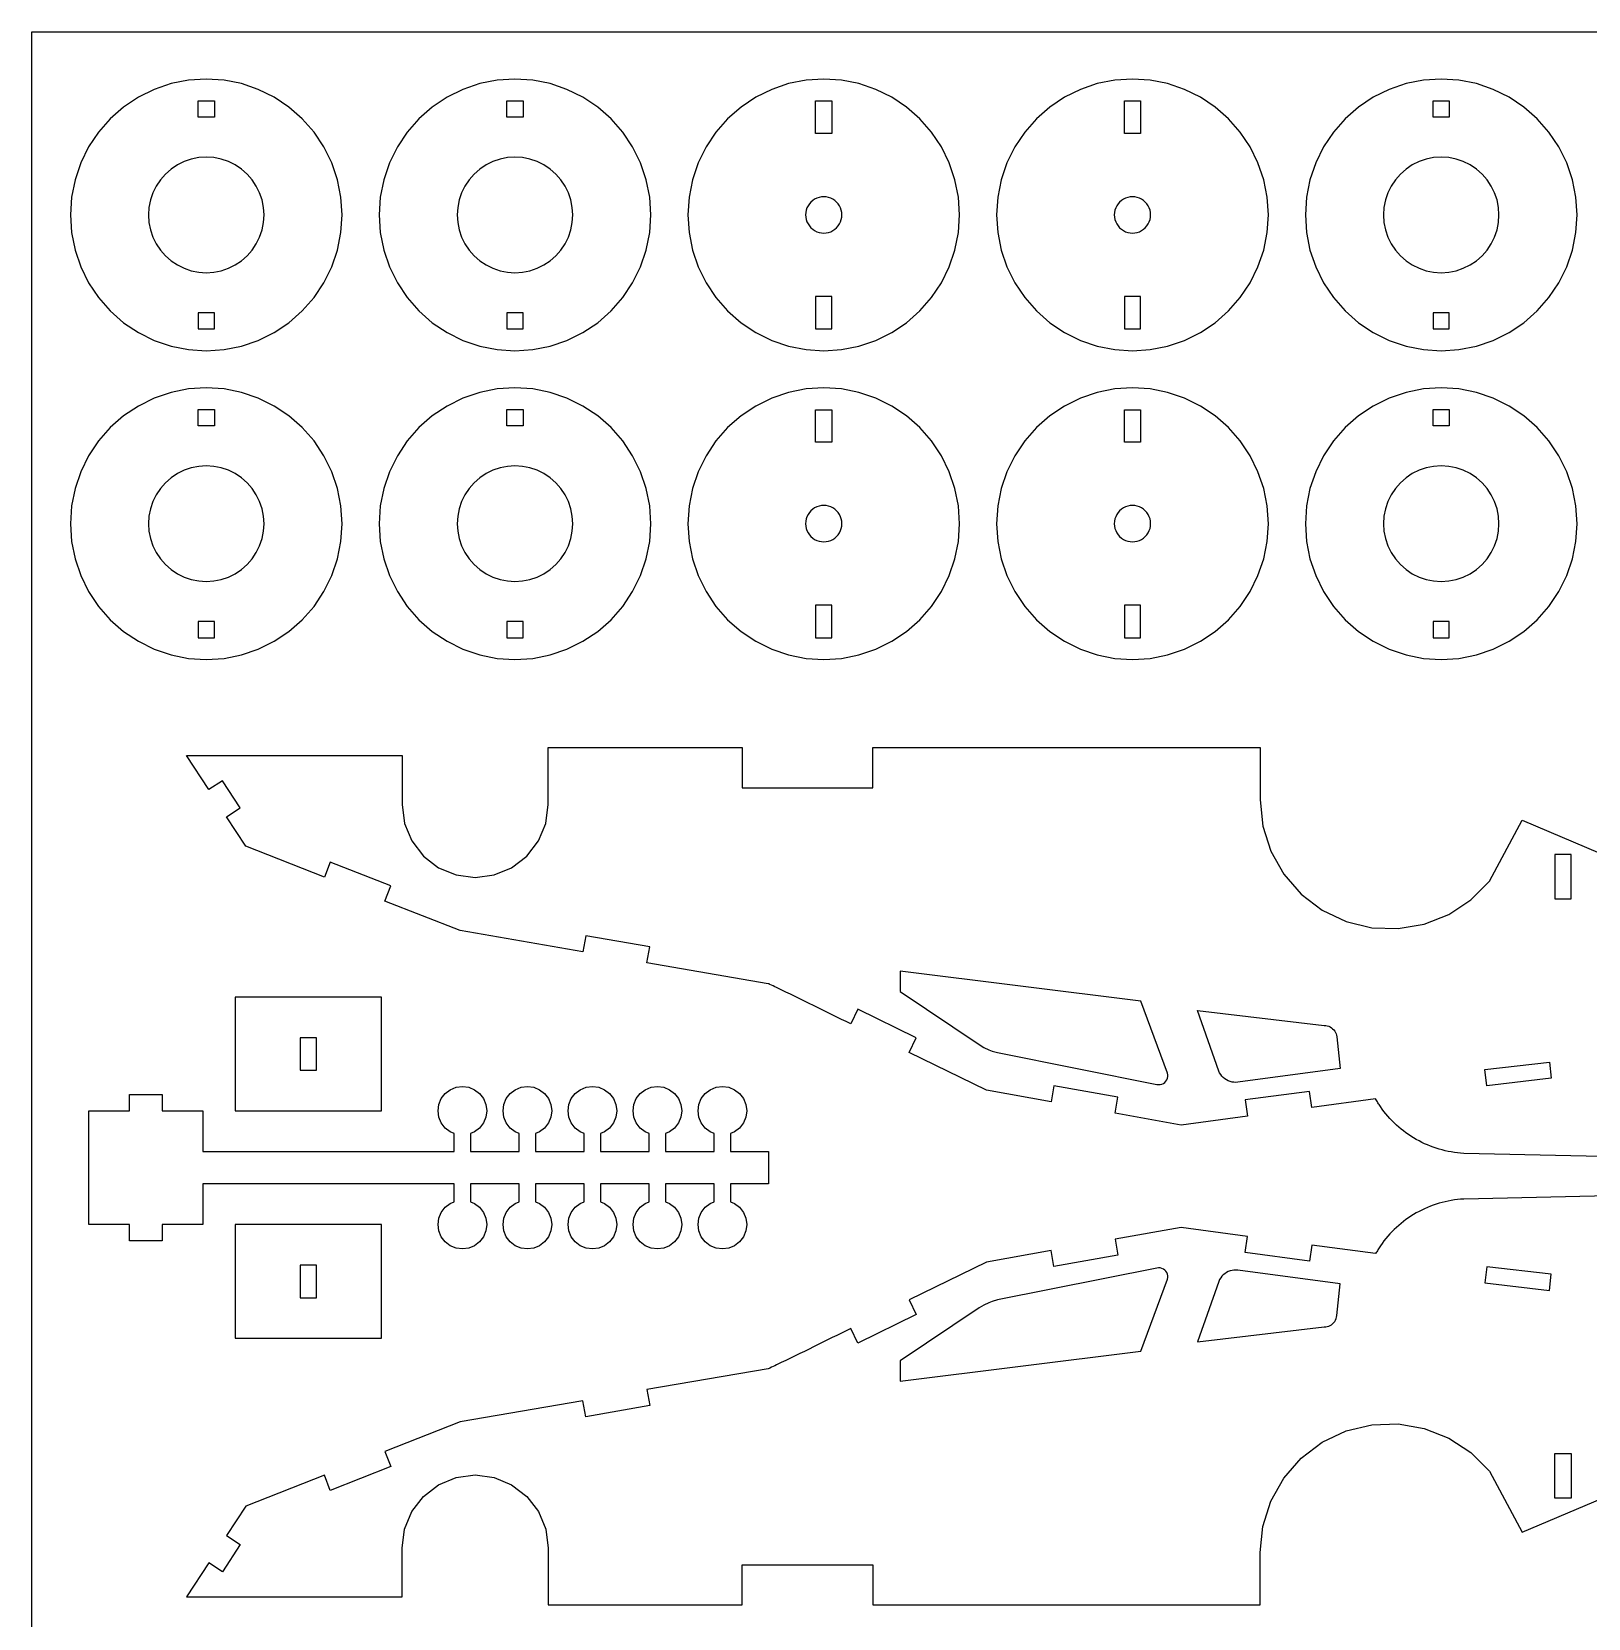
# Model space of a CAD drawing. Extents: x -12 to 65, y -17 to 90.
# Drawn here: x -12.47 to 35.55, y 41.47 to 90.41 of the extents above; entities that cross this region are included whole.
import ezdxf

# ---------------------------------------------------------------- set-up
doc = ezdxf.new("R2010")
doc.units = 0
doc.header["$MEASUREMENT"] = 0
doc.layers.get('0').update_dxf_attribs({"linetype": 'CONTINUOUS'})
doc.layers.add('ENGRAVE', color=1, linetype='CONTINUOUS')
doc.layers.add('LAYER_1', color=18, linetype='CONTINUOUS')

msp = doc.modelspace()

# ---------------------------------------------------------------- linework, layer by layer
msp.add_lwpolyline([(-12.472, -17.124), (-12.472, 90.411), (64.89, 90.411), (64.89, -17.124)], close=True)
at = {"layer": 'ENGRAVE'}
for points in [[(14.319, 61.426), (14.319, 60.798), (16.756, 59.167), (16.902, 59.079), (17.056, 59.006), (17.163, 58.965), (17.327, 58.918), (22.24, 57.937), (22.291, 57.931), (22.343, 57.934), (22.393, 57.946), (22.44, 57.968), (22.482, 57.998), (22.518, 58.035), (22.546, 58.078), (22.566, 58.126), (22.577, 58.176), (22.578, 58.228), (22.57, 58.279), (21.747, 60.505)], [(24.209, 58.241), (24.177, 58.293), (24.151, 58.349), (23.495, 60.216), (27.402, 59.755), (27.449, 59.752), (27.496, 59.743), (27.542, 59.729), (27.585, 59.71), (27.626, 59.685), (27.663, 59.655), (27.697, 59.621), (27.726, 59.583), (27.75, 59.542), (27.769, 59.498), (27.782, 59.452), (27.789, 59.405), (27.89, 58.427), (24.741, 58.005), (24.68, 58), (24.619, 58.003), (24.558, 58.011), (24.499, 58.027), (24.442, 58.049), (24.387, 58.076), (24.336, 58.11), (24.289, 58.149), (24.246, 58.193)], [(14.319, 48.782), (21.747, 49.704), (22.57, 51.93), (22.578, 51.981), (22.577, 52.033), (22.566, 52.083), (22.546, 52.131), (22.518, 52.174), (22.482, 52.211), (22.44, 52.241), (22.393, 52.262), (22.343, 52.275), (22.291, 52.278), (22.24, 52.271), (17.327, 51.29), (17.163, 51.243), (17.056, 51.203), (16.902, 51.13), (16.756, 51.042), (14.319, 49.411)], [(23.495, 49.992), (27.402, 50.454), (27.449, 50.457), (27.496, 50.465), (27.542, 50.479), (27.585, 50.499), (27.626, 50.524), (27.663, 50.554), (27.697, 50.588), (27.726, 50.626), (27.75, 50.667), (27.769, 50.711), (27.782, 50.756), (27.789, 50.803), (27.89, 51.782), (24.741, 52.204), (24.68, 52.208), (24.619, 52.206), (24.558, 52.197), (24.499, 52.182), (24.442, 52.16), (24.387, 52.132), (24.336, 52.098), (24.289, 52.059), (24.246, 52.016), (24.209, 51.967), (24.177, 51.915), (24.151, 51.86)]]:
    msp.add_lwpolyline(points, close=True, dxfattribs=at)
at = {"layer": 'LAYER_1'}
for points in [[(-10.717, 82.665), (-10.413, 82.209), (-10.051, 81.797), (-9.639, 81.435), (-9.183, 81.13), (-8.691, 80.888), (-8.172, 80.712), (-7.635, 80.605), (-7.087, 80.569), (-6.54, 80.605), (-6.003, 80.712), (-5.483, 80.888), (-4.992, 81.13), (-4.536, 81.435), (-4.124, 81.797), (-3.762, 82.209), (-3.458, 82.665), (-3.215, 83.156), (-3.039, 83.675), (-2.932, 84.213), (-2.896, 84.76), (-2.932, 85.307), (-3.039, 85.845), (-3.215, 86.364), (-3.458, 86.856), (-3.762, 87.312), (-4.124, 87.724), (-4.536, 88.086), (-4.992, 88.39), (-5.483, 88.633), (-6.003, 88.809), (-6.54, 88.916), (-7.087, 88.952), (-7.635, 88.916), (-8.172, 88.809), (-8.691, 88.633), (-9.183, 88.39), (-9.639, 88.086), (-10.051, 87.724), (-10.413, 87.312), (-10.717, 86.856), (-10.96, 86.364), (-11.136, 85.845), (-11.243, 85.307), (-11.279, 84.76), (-11.243, 84.213), (-11.136, 83.675), (-10.96, 83.156)], [(-1.192, 82.665), (-0.888, 82.209), (-0.526, 81.797), (-0.114, 81.435), (0.342, 81.13), (0.833, 80.888), (1.353, 80.712), (1.89, 80.605), (2.437, 80.569), (2.984, 80.605), (3.522, 80.712), (4.041, 80.888), (4.533, 81.13), (4.989, 81.435), (5.401, 81.797), (5.763, 82.209), (6.067, 82.665), (6.31, 83.156), (6.486, 83.675), (6.593, 84.213), (6.629, 84.76), (6.593, 85.307), (6.486, 85.845), (6.31, 86.364), (6.067, 86.856), (5.763, 87.312), (5.401, 87.724), (4.989, 88.086), (4.533, 88.39), (4.041, 88.633), (3.522, 88.809), (2.984, 88.916), (2.437, 88.952), (1.89, 88.916), (1.353, 88.809), (0.833, 88.633), (0.342, 88.39), (-0.114, 88.086), (-0.526, 87.724), (-0.888, 87.312), (-1.192, 86.856), (-1.435, 86.364), (-1.611, 85.845), (-1.718, 85.307), (-1.754, 84.76), (-1.718, 84.213), (-1.611, 83.675), (-1.435, 83.156)], [(8.332, 82.665), (8.637, 82.209), (8.998, 81.797), (9.411, 81.435), (9.867, 81.13), (10.358, 80.888), (10.877, 80.712), (11.415, 80.605), (11.962, 80.569), (12.509, 80.605), (13.047, 80.712), (13.566, 80.888), (14.058, 81.13), (14.514, 81.435), (14.926, 81.797), (15.288, 82.209), (15.592, 82.665), (15.835, 83.156), (16.011, 83.675), (16.118, 84.213), (16.154, 84.76), (16.118, 85.307), (16.011, 85.845), (15.835, 86.364), (15.592, 86.856), (15.288, 87.312), (14.926, 87.724), (14.514, 88.086), (14.058, 88.39), (13.566, 88.633), (13.047, 88.809), (12.509, 88.916), (11.962, 88.952), (11.415, 88.916), (10.877, 88.809), (10.358, 88.633), (9.867, 88.39), (9.411, 88.086), (8.998, 87.724), (8.637, 87.312), (8.332, 86.856), (8.09, 86.364), (7.914, 85.845), (7.807, 85.307), (7.771, 84.76), (7.807, 84.213), (7.914, 83.675), (8.09, 83.156)], [(17.857, 82.665), (18.162, 82.209), (18.523, 81.797), (18.936, 81.435), (19.391, 81.13), (19.883, 80.888), (20.402, 80.712), (20.94, 80.605), (21.487, 80.569), (22.034, 80.605), (22.572, 80.712), (23.091, 80.888), (23.583, 81.13), (24.039, 81.435), (24.451, 81.797), (24.812, 82.209), (25.117, 82.665), (25.359, 83.156), (25.536, 83.675), (25.643, 84.213), (25.679, 84.76), (25.643, 85.307), (25.536, 85.845), (25.359, 86.364), (25.117, 86.856), (24.812, 87.312), (24.451, 87.724), (24.039, 88.086), (23.583, 88.39), (23.091, 88.633), (22.572, 88.809), (22.034, 88.916), (21.487, 88.952), (20.94, 88.916), (20.402, 88.809), (19.883, 88.633), (19.391, 88.39), (18.936, 88.086), (18.523, 87.724), (18.162, 87.312), (17.857, 86.856), (17.615, 86.364), (17.439, 85.845), (17.332, 85.307), (17.296, 84.76), (17.332, 84.213), (17.439, 83.675), (17.615, 83.156)], [(27.382, 82.665), (27.687, 82.209), (28.048, 81.797), (28.46, 81.435), (28.916, 81.13), (29.408, 80.888), (29.927, 80.712), (30.465, 80.605), (31.012, 80.569), (31.559, 80.605), (32.097, 80.712), (32.616, 80.888), (33.108, 81.13), (33.564, 81.435), (33.976, 81.797), (34.337, 82.209), (34.642, 82.665), (34.884, 83.156), (35.061, 83.675), (35.168, 84.213), (35.203, 84.76), (35.168, 85.307), (35.061, 85.845), (34.884, 86.364), (34.642, 86.856), (34.337, 87.312), (33.976, 87.724), (33.564, 88.086), (33.108, 88.39), (32.616, 88.633), (32.097, 88.809), (31.559, 88.916), (31.012, 88.952), (30.465, 88.916), (29.927, 88.809), (29.408, 88.633), (28.916, 88.39), (28.46, 88.086), (28.048, 87.724), (27.687, 87.312), (27.382, 86.856), (27.14, 86.364), (26.963, 85.845), (26.856, 85.307), (26.821, 84.76), (26.856, 84.213), (26.963, 83.675), (27.14, 83.156)], [(-7.337, 88.277), (-6.837, 88.277), (-6.837, 87.776), (-7.337, 87.776)], [(2.188, 88.277), (2.687, 88.277), (2.687, 87.776), (2.188, 87.776)], [(11.712, 87.275), (11.712, 88.276), (12.212, 88.276), (12.212, 87.275)], [(21.237, 87.275), (21.237, 88.276), (21.737, 88.276), (21.737, 87.275)], [(30.762, 88.277), (31.262, 88.277), (31.262, 87.776), (30.762, 87.776)], [(-8.734, 84.078), (-8.631, 83.869), (-8.501, 83.675), (-8.348, 83.5), (-8.172, 83.346), (-7.979, 83.217), (-7.77, 83.114), (-7.549, 83.039), (-7.32, 82.993), (-7.087, 82.978), (-6.855, 82.993), (-6.626, 83.039), (-6.405, 83.114), (-6.196, 83.217), (-6.002, 83.346), (-5.827, 83.5), (-5.673, 83.675), (-5.544, 83.869), (-5.441, 84.078), (-5.366, 84.299), (-5.32, 84.528), (-5.305, 84.76), (-5.32, 84.993), (-5.366, 85.222), (-5.441, 85.442), (-5.544, 85.651), (-5.673, 85.845), (-5.827, 86.021), (-6.002, 86.174), (-6.196, 86.304), (-6.405, 86.407), (-6.626, 86.482), (-6.855, 86.527), (-7.087, 86.543), (-7.32, 86.527), (-7.549, 86.482), (-7.77, 86.407), (-7.979, 86.304), (-8.172, 86.174), (-8.348, 86.021), (-8.501, 85.845), (-8.631, 85.651), (-8.734, 85.442), (-8.809, 85.222), (-8.855, 84.993), (-8.87, 84.76), (-8.855, 84.528), (-8.809, 84.299)], [(0.791, 84.078), (0.894, 83.869), (1.023, 83.675), (1.177, 83.5), (1.352, 83.346), (1.546, 83.217), (1.755, 83.114), (1.976, 83.039), (2.205, 82.993), (2.437, 82.978), (2.67, 82.993), (2.899, 83.039), (3.119, 83.114), (3.329, 83.217), (3.522, 83.346), (3.698, 83.5), (3.851, 83.675), (3.981, 83.869), (4.084, 84.078), (4.159, 84.299), (4.204, 84.528), (4.22, 84.76), (4.204, 84.993), (4.159, 85.222), (4.084, 85.442), (3.981, 85.651), (3.851, 85.845), (3.698, 86.021), (3.522, 86.174), (3.329, 86.304), (3.119, 86.407), (2.899, 86.482), (2.67, 86.527), (2.437, 86.543), (2.205, 86.527), (1.976, 86.482), (1.755, 86.407), (1.546, 86.304), (1.352, 86.174), (1.177, 86.021), (1.023, 85.845), (0.894, 85.651), (0.791, 85.442), (0.716, 85.222), (0.67, 84.993), (0.655, 84.76), (0.67, 84.528), (0.716, 84.299)], [(29.365, 84.078), (29.468, 83.869), (29.598, 83.675), (29.752, 83.5), (29.927, 83.346), (30.121, 83.217), (30.33, 83.114), (30.551, 83.039), (30.779, 82.993), (31.012, 82.978), (31.245, 82.993), (31.473, 83.039), (31.694, 83.114), (31.903, 83.217), (32.097, 83.346), (32.272, 83.5), (32.426, 83.675), (32.556, 83.869), (32.659, 84.078), (32.734, 84.299), (32.779, 84.528), (32.794, 84.76), (32.779, 84.993), (32.734, 85.222), (32.659, 85.442), (32.556, 85.651), (32.426, 85.845), (32.272, 86.021), (32.097, 86.174), (31.903, 86.304), (31.694, 86.407), (31.473, 86.482), (31.245, 86.527), (31.012, 86.543), (30.779, 86.527), (30.551, 86.482), (30.33, 86.407), (30.121, 86.304), (29.927, 86.174), (29.752, 86.021), (29.598, 85.845), (29.468, 85.651), (29.365, 85.442), (29.29, 85.222), (29.245, 84.993), (29.23, 84.76), (29.245, 84.528), (29.29, 84.299)], [(11.445, 84.546), (11.477, 84.48), (11.518, 84.419), (11.566, 84.364), (11.621, 84.316), (11.682, 84.275), (11.748, 84.243), (11.817, 84.219), (11.889, 84.205), (11.962, 84.2), (12.035, 84.205), (12.107, 84.219), (12.177, 84.243), (12.242, 84.275), (12.303, 84.316), (12.358, 84.364), (12.407, 84.419), (12.447, 84.48), (12.48, 84.546), (12.503, 84.615), (12.517, 84.687), (12.522, 84.76), (12.517, 84.833), (12.503, 84.905), (12.48, 84.975), (12.447, 85.04), (12.407, 85.101), (12.358, 85.156), (12.303, 85.205), (12.242, 85.245), (12.177, 85.278), (12.107, 85.301), (12.035, 85.315), (11.962, 85.32), (11.889, 85.315), (11.817, 85.301), (11.748, 85.278), (11.682, 85.245), (11.621, 85.205), (11.566, 85.156), (11.518, 85.101), (11.477, 85.04), (11.445, 84.975), (11.421, 84.905), (11.407, 84.833), (11.402, 84.76), (11.407, 84.687), (11.421, 84.615)], [(20.97, 84.546), (21.002, 84.48), (21.043, 84.419), (21.091, 84.364), (21.146, 84.316), (21.207, 84.275), (21.273, 84.243), (21.342, 84.219), (21.414, 84.205), (21.487, 84.2), (21.56, 84.205), (21.632, 84.219), (21.701, 84.243), (21.767, 84.275), (21.828, 84.316), (21.883, 84.364), (21.931, 84.419), (21.972, 84.48), (22.005, 84.546), (22.028, 84.615), (22.042, 84.687), (22.047, 84.76), (22.042, 84.833), (22.028, 84.905), (22.005, 84.975), (21.972, 85.04), (21.931, 85.101), (21.883, 85.156), (21.828, 85.205), (21.767, 85.245), (21.701, 85.278), (21.632, 85.301), (21.56, 85.315), (21.487, 85.32), (21.414, 85.315), (21.342, 85.301), (21.273, 85.278), (21.207, 85.245), (21.146, 85.205), (21.091, 85.156), (21.043, 85.101), (21.002, 85.04), (20.97, 84.975), (20.946, 84.905), (20.932, 84.833), (20.927, 84.76), (20.932, 84.687), (20.946, 84.615)], [(11.712, 81.243), (12.212, 81.243), (12.212, 82.244), (11.712, 82.244)], [(21.237, 81.243), (21.737, 81.243), (21.737, 82.244), (21.237, 82.244)], [(-7.337, 81.243), (-6.837, 81.243), (-6.837, 81.743), (-7.337, 81.743)], [(2.188, 81.243), (2.687, 81.243), (2.687, 81.743), (2.188, 81.743)], [(30.762, 81.243), (31.262, 81.243), (31.262, 81.743), (30.762, 81.743)], [(-10.717, 73.14), (-10.413, 72.684), (-10.051, 72.272), (-9.639, 71.91), (-9.183, 71.606), (-8.691, 71.363), (-8.172, 71.187), (-7.635, 71.08), (-7.087, 71.044), (-6.54, 71.08), (-6.003, 71.187), (-5.483, 71.363), (-4.992, 71.606), (-4.536, 71.91), (-4.124, 72.272), (-3.762, 72.684), (-3.458, 73.14), (-3.215, 73.631), (-3.039, 74.151), (-2.932, 74.688), (-2.896, 75.235), (-2.932, 75.782), (-3.039, 76.32), (-3.215, 76.839), (-3.458, 77.331), (-3.762, 77.787), (-4.124, 78.199), (-4.536, 78.561), (-4.992, 78.865), (-5.483, 79.108), (-6.003, 79.284), (-6.54, 79.391), (-7.087, 79.427), (-7.635, 79.391), (-8.172, 79.284), (-8.691, 79.108), (-9.183, 78.865), (-9.639, 78.561), (-10.051, 78.199), (-10.413, 77.787), (-10.717, 77.331), (-10.96, 76.839), (-11.136, 76.32), (-11.243, 75.782), (-11.279, 75.235), (-11.243, 74.688), (-11.136, 74.151), (-10.96, 73.631)], [(-1.192, 73.14), (-0.888, 72.684), (-0.526, 72.272), (-0.114, 71.91), (0.342, 71.606), (0.833, 71.363), (1.353, 71.187), (1.89, 71.08), (2.437, 71.044), (2.984, 71.08), (3.522, 71.187), (4.041, 71.363), (4.533, 71.606), (4.989, 71.91), (5.401, 72.272), (5.763, 72.684), (6.067, 73.14), (6.31, 73.631), (6.486, 74.151), (6.593, 74.688), (6.629, 75.235), (6.593, 75.782), (6.486, 76.32), (6.31, 76.839), (6.067, 77.331), (5.763, 77.787), (5.401, 78.199), (4.989, 78.561), (4.533, 78.865), (4.041, 79.108), (3.522, 79.284), (2.984, 79.391), (2.437, 79.427), (1.89, 79.391), (1.353, 79.284), (0.833, 79.108), (0.342, 78.865), (-0.114, 78.561), (-0.526, 78.199), (-0.888, 77.787), (-1.192, 77.331), (-1.435, 76.839), (-1.611, 76.32), (-1.718, 75.782), (-1.754, 75.235), (-1.718, 74.688), (-1.611, 74.151), (-1.435, 73.631)], [(8.332, 73.14), (8.637, 72.684), (8.998, 72.272), (9.411, 71.91), (9.867, 71.606), (10.358, 71.363), (10.877, 71.187), (11.415, 71.08), (11.962, 71.044), (12.509, 71.08), (13.047, 71.187), (13.566, 71.363), (14.058, 71.606), (14.514, 71.91), (14.926, 72.272), (15.288, 72.684), (15.592, 73.14), (15.835, 73.631), (16.011, 74.151), (16.118, 74.688), (16.154, 75.235), (16.118, 75.782), (16.011, 76.32), (15.835, 76.839), (15.592, 77.331), (15.288, 77.787), (14.926, 78.199), (14.514, 78.561), (14.058, 78.865), (13.566, 79.108), (13.047, 79.284), (12.509, 79.391), (11.962, 79.427), (11.415, 79.391), (10.877, 79.284), (10.358, 79.108), (9.867, 78.865), (9.411, 78.561), (8.998, 78.199), (8.637, 77.787), (8.332, 77.331), (8.09, 76.839), (7.914, 76.32), (7.807, 75.782), (7.771, 75.235), (7.807, 74.688), (7.914, 74.151), (8.09, 73.631)], [(18.162, 72.684), (18.523, 72.272), (18.936, 71.91), (19.391, 71.606), (19.883, 71.363), (20.402, 71.187), (20.94, 71.08), (21.487, 71.044), (22.034, 71.08), (22.572, 71.187), (23.091, 71.363), (23.583, 71.606), (24.039, 71.91), (24.451, 72.272), (24.812, 72.684), (25.117, 73.14), (25.359, 73.631), (25.536, 74.151), (25.643, 74.688), (25.679, 75.235), (25.643, 75.782), (25.536, 76.32), (25.359, 76.839), (25.117, 77.331), (24.812, 77.787), (24.451, 78.199), (24.039, 78.561), (23.583, 78.865), (23.091, 79.108), (22.572, 79.284), (22.034, 79.391), (21.487, 79.427), (20.94, 79.391), (20.402, 79.284), (19.883, 79.108), (19.391, 78.865), (18.936, 78.561), (18.523, 78.199), (18.162, 77.787), (17.857, 77.331), (17.615, 76.839), (17.439, 76.32), (17.332, 75.782), (17.296, 75.235), (17.332, 74.688), (17.439, 74.151), (17.615, 73.631), (17.857, 73.14)], [(27.687, 72.684), (28.048, 72.272), (28.46, 71.91), (28.916, 71.606), (29.408, 71.363), (29.927, 71.187), (30.465, 71.08), (31.012, 71.044), (31.559, 71.08), (32.097, 71.187), (32.616, 71.363), (33.108, 71.606), (33.564, 71.91), (33.976, 72.272), (34.337, 72.684), (34.642, 73.14), (34.884, 73.631), (35.061, 74.151), (35.168, 74.688), (35.203, 75.235), (35.168, 75.782), (35.061, 76.32), (34.884, 76.839), (34.642, 77.331), (34.337, 77.787), (33.976, 78.199), (33.564, 78.561), (33.108, 78.865), (32.616, 79.108), (32.097, 79.284), (31.559, 79.391), (31.012, 79.427), (30.465, 79.391), (29.927, 79.284), (29.408, 79.108), (28.916, 78.865), (28.46, 78.561), (28.048, 78.199), (27.687, 77.787), (27.382, 77.331), (27.14, 76.839), (26.963, 76.32), (26.856, 75.782), (26.821, 75.235), (26.856, 74.688), (26.963, 74.151), (27.14, 73.631), (27.382, 73.14)], [(-7.337, 78.752), (-6.837, 78.752), (-6.837, 78.251), (-7.337, 78.251)], [(2.188, 78.752), (2.687, 78.752), (2.687, 78.251), (2.188, 78.251)], [(11.712, 77.75), (11.712, 78.751), (12.212, 78.751), (12.212, 77.75)], [(21.237, 77.75), (21.237, 78.751), (21.737, 78.751), (21.737, 77.75)], [(30.762, 78.752), (31.262, 78.752), (31.262, 78.251), (30.762, 78.251)], [(-8.734, 74.553), (-8.631, 74.344), (-8.501, 74.15), (-8.348, 73.975), (-8.172, 73.821), (-7.979, 73.692), (-7.77, 73.589), (-7.549, 73.514), (-7.32, 73.468), (-7.087, 73.453), (-6.855, 73.468), (-6.626, 73.514), (-6.405, 73.589), (-6.196, 73.692), (-6.002, 73.821), (-5.827, 73.975), (-5.673, 74.15), (-5.544, 74.344), (-5.441, 74.553), (-5.366, 74.774), (-5.32, 75.003), (-5.305, 75.235), (-5.32, 75.468), (-5.366, 75.697), (-5.441, 75.917), (-5.544, 76.127), (-5.673, 76.32), (-5.827, 76.496), (-6.002, 76.649), (-6.196, 76.779), (-6.405, 76.882), (-6.626, 76.957), (-6.855, 77.002), (-7.087, 77.018), (-7.32, 77.002), (-7.549, 76.957), (-7.77, 76.882), (-7.979, 76.779), (-8.172, 76.649), (-8.348, 76.496), (-8.501, 76.32), (-8.631, 76.127), (-8.734, 75.917), (-8.809, 75.697), (-8.855, 75.468), (-8.87, 75.235), (-8.855, 75.003), (-8.809, 74.774)], [(0.791, 74.553), (0.894, 74.344), (1.023, 74.15), (1.177, 73.975), (1.352, 73.821), (1.546, 73.692), (1.755, 73.589), (1.976, 73.514), (2.205, 73.468), (2.437, 73.453), (2.67, 73.468), (2.899, 73.514), (3.119, 73.589), (3.329, 73.692), (3.522, 73.821), (3.698, 73.975), (3.851, 74.15), (3.981, 74.344), (4.084, 74.553), (4.159, 74.774), (4.204, 75.003), (4.22, 75.235), (4.204, 75.468), (4.159, 75.697), (4.084, 75.917), (3.981, 76.127), (3.851, 76.32), (3.698, 76.496), (3.522, 76.649), (3.329, 76.779), (3.119, 76.882), (2.899, 76.957), (2.67, 77.002), (2.437, 77.018), (2.205, 77.002), (1.976, 76.957), (1.755, 76.882), (1.546, 76.779), (1.352, 76.649), (1.177, 76.496), (1.023, 76.32), (0.894, 76.127), (0.791, 75.917), (0.716, 75.697), (0.67, 75.468), (0.655, 75.235), (0.67, 75.003), (0.716, 74.774)], [(29.468, 74.344), (29.598, 74.15), (29.752, 73.975), (29.927, 73.821), (30.121, 73.692), (30.33, 73.589), (30.551, 73.514), (30.779, 73.468), (31.012, 73.453), (31.245, 73.468), (31.473, 73.514), (31.694, 73.589), (31.903, 73.692), (32.097, 73.821), (32.272, 73.975), (32.426, 74.15), (32.556, 74.344), (32.659, 74.553), (32.734, 74.774), (32.779, 75.003), (32.794, 75.235), (32.779, 75.468), (32.734, 75.697), (32.659, 75.917), (32.556, 76.127), (32.426, 76.32), (32.272, 76.496), (32.097, 76.649), (31.903, 76.779), (31.694, 76.882), (31.473, 76.957), (31.245, 77.002), (31.012, 77.018), (30.779, 77.002), (30.551, 76.957), (30.33, 76.882), (30.121, 76.779), (29.927, 76.649), (29.752, 76.496), (29.598, 76.32), (29.468, 76.127), (29.365, 75.917), (29.29, 75.697), (29.245, 75.468), (29.23, 75.235), (29.245, 75.003), (29.29, 74.774), (29.365, 74.553)], [(11.477, 74.955), (11.518, 74.894), (11.566, 74.839), (11.621, 74.791), (11.682, 74.75), (11.748, 74.718), (11.817, 74.694), (11.889, 74.68), (11.962, 74.675), (12.035, 74.68), (12.107, 74.694), (12.177, 74.718), (12.242, 74.75), (12.303, 74.791), (12.358, 74.839), (12.407, 74.894), (12.447, 74.955), (12.48, 75.021), (12.503, 75.09), (12.517, 75.162), (12.522, 75.235), (12.517, 75.308), (12.503, 75.38), (12.48, 75.45), (12.447, 75.515), (12.407, 75.576), (12.358, 75.631), (12.303, 75.68), (12.242, 75.72), (12.177, 75.753), (12.107, 75.776), (12.035, 75.791), (11.962, 75.795), (11.889, 75.791), (11.817, 75.776), (11.748, 75.753), (11.682, 75.72), (11.621, 75.68), (11.566, 75.631), (11.518, 75.576), (11.477, 75.515), (11.445, 75.45), (11.421, 75.38), (11.407, 75.308), (11.402, 75.235), (11.407, 75.162), (11.421, 75.09), (11.445, 75.021)], [(21.002, 74.955), (21.043, 74.894), (21.091, 74.839), (21.146, 74.791), (21.207, 74.75), (21.273, 74.718), (21.342, 74.694), (21.414, 74.68), (21.487, 74.675), (21.56, 74.68), (21.632, 74.694), (21.701, 74.718), (21.767, 74.75), (21.828, 74.791), (21.883, 74.839), (21.931, 74.894), (21.972, 74.955), (22.005, 75.021), (22.028, 75.09), (22.042, 75.162), (22.047, 75.235), (22.042, 75.308), (22.028, 75.38), (22.005, 75.45), (21.972, 75.515), (21.931, 75.576), (21.883, 75.631), (21.828, 75.68), (21.767, 75.72), (21.701, 75.753), (21.632, 75.776), (21.56, 75.791), (21.487, 75.795), (21.414, 75.791), (21.342, 75.776), (21.273, 75.753), (21.207, 75.72), (21.146, 75.68), (21.091, 75.631), (21.043, 75.576), (21.002, 75.515), (20.97, 75.45), (20.946, 75.38), (20.932, 75.308), (20.927, 75.235), (20.932, 75.162), (20.946, 75.09), (20.97, 75.021)], [(11.712, 71.718), (12.212, 71.718), (12.212, 72.719), (11.712, 72.719)], [(21.237, 71.718), (21.737, 71.718), (21.737, 72.719), (21.237, 72.719)], [(-7.337, 71.718), (-6.837, 71.718), (-6.837, 72.218), (-7.337, 72.218)], [(2.188, 71.718), (2.687, 71.718), (2.687, 72.218), (2.188, 72.218)], [(30.762, 71.718), (31.262, 71.718), (31.262, 72.218), (30.762, 72.218)], [(34.519, 63.662), (35.02, 63.662), (35.02, 65.032), (34.519, 65.032)], [(-6.195, 57.122), (-1.683, 57.122), (-1.683, 60.632), (-6.195, 60.632)], [(-4.19, 58.376), (-3.689, 58.376), (-3.689, 59.378), (-4.19, 59.378)], [(32.358, 58.392), (34.35, 58.627), (34.408, 58.129), (32.417, 57.894)], [(-10.707, 53.613), (-10.707, 57.122), (-9.454, 57.122), (-9.454, 57.624), (-8.451, 57.624), (-8.451, 57.122), (-7.198, 57.122), (-7.198, 55.869), (0.565, 55.869), (0.565, 56.419), (0.439, 56.471), (0.283, 56.591), (0.164, 56.747), (0.089, 56.928), (0.063, 57.122), (0.089, 57.317), (0.164, 57.498), (0.283, 57.654), (0.439, 57.774), (0.621, 57.849), (0.815, 57.874), (1.01, 57.849), (1.191, 57.774), (1.347, 57.654), (1.466, 57.498), (1.542, 57.317), (1.567, 57.122), (1.542, 56.928), (1.466, 56.747), (1.347, 56.591), (1.191, 56.471), (1.066, 56.419), (1.066, 55.869), (2.57, 55.869), (2.57, 56.419), (2.444, 56.471), (2.289, 56.591), (2.169, 56.747), (2.094, 56.928), (2.068, 57.122), (2.094, 57.317), (2.169, 57.498), (2.289, 57.654), (2.444, 57.774), (2.626, 57.849), (2.82, 57.874), (3.015, 57.849), (3.196, 57.774), (3.352, 57.654), (3.472, 57.498), (3.547, 57.317), (3.572, 57.122), (3.547, 56.928), (3.472, 56.747), (3.352, 56.591), (3.196, 56.471), (3.071, 56.419), (3.071, 55.869), (4.575, 55.869), (4.575, 56.419), (4.45, 56.471), (4.294, 56.591), (4.174, 56.747), (4.099, 56.928), (4.074, 57.122), (4.099, 57.317), (4.174, 57.498), (4.294, 57.654), (4.45, 57.774), (4.631, 57.849), (4.826, 57.874), (5.02, 57.849), (5.202, 57.774), (5.357, 57.654), (5.477, 57.498), (5.552, 57.317), (5.578, 57.122), (5.552, 56.928), (5.477, 56.747), (5.357, 56.591), (5.202, 56.471), (5.076, 56.419), (5.076, 55.869), (6.58, 55.869), (6.58, 56.419), (6.455, 56.471), (6.299, 56.591), (6.18, 56.747), (6.105, 56.928), (6.079, 57.122), (6.105, 57.317), (6.18, 57.498), (6.299, 57.654), (6.455, 57.774), (6.636, 57.849), (6.831, 57.874), (7.026, 57.849), (7.207, 57.774), (7.363, 57.654), (7.482, 57.498), (7.557, 57.317), (7.583, 57.122), (7.557, 56.928), (7.482, 56.747), (7.363, 56.591), (7.207, 56.471), (7.082, 56.419), (7.082, 55.869), (8.585, 55.869), (8.585, 56.419), (8.46, 56.471), (8.304, 56.591), (8.185, 56.747), (8.11, 56.928), (8.084, 57.122), (8.11, 57.317), (8.185, 57.498), (8.304, 57.654), (8.46, 57.774), (8.642, 57.849), (8.836, 57.874), (9.031, 57.849), (9.212, 57.774), (9.368, 57.654), (9.487, 57.498), (9.562, 57.317), (9.588, 57.122), (9.562, 56.928), (9.487, 56.747), (9.368, 56.591), (9.212, 56.471), (9.087, 56.419), (9.087, 55.869), (10.26, 55.869), (10.26, 54.867), (9.087, 54.867), (9.087, 54.316), (9.212, 54.265), (9.368, 54.145), (9.487, 53.989), (9.562, 53.808), (9.588, 53.613), (9.562, 53.419), (9.487, 53.237), (9.368, 53.082), (9.212, 52.962), (9.031, 52.887), (8.836, 52.861), (8.642, 52.887), (8.46, 52.962), (8.304, 53.082), (8.185, 53.237), (8.11, 53.419), (8.084, 53.613), (8.11, 53.808), (8.185, 53.989), (8.304, 54.145), (8.46, 54.265), (8.585, 54.316), (8.585, 54.867), (7.082, 54.867), (7.082, 54.316), (7.207, 54.265), (7.363, 54.145), (7.482, 53.989), (7.557, 53.808), (7.583, 53.613), (7.557, 53.419), (7.482, 53.237), (7.363, 53.082), (7.207, 52.962), (7.026, 52.887), (6.831, 52.861), (6.636, 52.887), (6.455, 52.962), (6.299, 53.082), (6.18, 53.237), (6.105, 53.419), (6.079, 53.613), (6.105, 53.808), (6.18, 53.989), (6.299, 54.145), (6.455, 54.265), (6.58, 54.316), (6.58, 54.867), (5.076, 54.867), (5.076, 54.316), (5.202, 54.265), (5.357, 54.145), (5.477, 53.989), (5.552, 53.808), (5.578, 53.613), (5.552, 53.419), (5.477, 53.237), (5.357, 53.082), (5.202, 52.962), (5.02, 52.887), (4.826, 52.861), (4.631, 52.887), (4.45, 52.962), (4.294, 53.082), (4.174, 53.237), (4.099, 53.419), (4.074, 53.613), (4.099, 53.808), (4.174, 53.989), (4.294, 54.145), (4.45, 54.265), (4.575, 54.316), (4.575, 54.867), (3.071, 54.867), (3.071, 54.316), (3.196, 54.265), (3.352, 54.145), (3.472, 53.989), (3.547, 53.808), (3.572, 53.613), (3.547, 53.419), (3.472, 53.237), (3.352, 53.082), (3.196, 52.962), (3.015, 52.887), (2.82, 52.861), (2.626, 52.887), (2.444, 52.962), (2.289, 53.082), (2.169, 53.237), (2.094, 53.419), (2.068, 53.613), (2.094, 53.808), (2.169, 53.989), (2.289, 54.145), (2.444, 54.265), (2.57, 54.316), (2.57, 54.867), (1.066, 54.867), (1.066, 54.316), (1.191, 54.265), (1.347, 54.145), (1.466, 53.989), (1.542, 53.808), (1.567, 53.613), (1.542, 53.419), (1.466, 53.237), (1.347, 53.082), (1.191, 52.962), (1.01, 52.887), (0.815, 52.861), (0.621, 52.887), (0.439, 52.962), (0.283, 53.082), (0.164, 53.237), (0.089, 53.419), (0.063, 53.613), (0.089, 53.808), (0.164, 53.989), (0.283, 54.145), (0.439, 54.265), (0.565, 54.316), (0.565, 54.867), (-7.198, 54.867), (-7.198, 53.613), (-8.451, 53.613), (-8.451, 53.112), (-9.454, 53.112), (-9.454, 53.613)], [(-6.195, 53.613), (-6.195, 50.104), (-1.683, 50.104), (-1.683, 53.613)], [(-4.19, 51.357), (-3.689, 51.357), (-3.689, 52.36), (-4.19, 52.36)], [(32.358, 51.816), (34.35, 51.582), (34.408, 52.08), (32.417, 52.314)], [(34.519, 45.177), (34.519, 46.546), (35.02, 46.546), (35.02, 45.177)]]:
    msp.add_lwpolyline(points, close=True, dxfattribs=at)
for points in [[(40.662, 55.606), (31.705, 55.808, -0.114036), (30.243, 56.238, -0.115553), (29.134, 57.255, -0.015689), (29.06, 57.372, 0.005229), (28.988, 57.491), (27.019, 57.226), (26.952, 57.723), (24.965, 57.456), (25.032, 56.959), (22.985, 56.684), (20.952, 57.047), (21.04, 57.541), (19.066, 57.893), (18.978, 57.4), (16.982, 57.756), (14.598, 58.922), (14.818, 59.373), (13.016, 60.254), (12.796, 59.803, -0.000989), (11.651, 60.366, 0.002966), (10.503, 60.925, -0.003154), (10.301, 61.023, 0.038717), (10.249, 61.044), (6.509, 61.688), (6.594, 62.182), (4.618, 62.522), (4.533, 62.028), (0.743, 62.681), (-1.578, 63.594), (-1.395, 64.061), (-3.26, 64.795), (-3.444, 64.329), (-5.865, 65.282), (-6.461, 66.192), (-6.042, 66.467), (-6.591, 67.306), (-7.01, 67.031), (-7.698, 68.082), (-1.047, 68.082), (-1.047, 66.574), (-0.97, 65.99), (-0.745, 65.447), (-0.387, 64.98), (0.08, 64.622), (0.624, 64.397), (1.207, 64.32), (1.79, 64.397), (2.334, 64.622), (2.8, 64.98), (3.159, 65.447), (3.384, 65.99), (3.46, 66.574), (3.46, 68.328), (9.45, 68.328), (9.45, 67.088), (13.48, 67.088), (13.48, 68.328), (25.423, 68.328), (25.423, 66.716), (25.507, 65.906), (25.754, 65.129), (26.154, 64.419), (26.691, 63.805), (27.341, 63.313), (28.077, 62.964), (28.869, 62.771), (29.683, 62.744), (30.487, 62.883), (31.245, 63.182), (31.926, 63.629), (32.502, 64.205), (33.508, 66.084), (39.879, 63.388)], [(40.662, 54.603), (31.705, 54.4, 0.114036), (30.243, 53.971, 0.115553), (29.134, 52.953, 0.015689), (29.06, 52.836, -0.005229), (28.988, 52.718), (27.019, 52.982), (26.952, 52.485), (24.965, 52.752), (25.032, 53.249), (22.985, 53.524), (20.952, 53.161), (21.04, 52.668), (19.066, 52.315), (18.978, 52.809), (16.982, 52.452), (14.598, 51.286), (14.818, 50.836), (13.016, 49.955), (12.796, 50.405, 0.000989), (11.651, 49.842, -0.002966), (10.503, 49.284, 0.003154), (10.301, 49.186, -0.038717), (10.249, 49.165), (6.509, 48.521), (6.594, 48.027), (4.618, 47.686), (4.533, 48.18), (0.743, 47.528), (-1.578, 46.614), (-1.395, 46.148), (-3.26, 45.413), (-3.444, 45.88), (-5.865, 44.926), (-6.461, 44.016), (-6.042, 43.742), (-6.591, 42.903), (-7.01, 43.177), (-7.698, 42.126), (-1.047, 42.126), (-1.047, 43.635), (-0.97, 44.218), (-0.745, 44.762), (-0.387, 45.228), (0.08, 45.587), (0.624, 45.812), (1.207, 45.889), (1.79, 45.812), (2.334, 45.587), (2.8, 45.228), (3.159, 44.762), (3.384, 44.218), (3.46, 43.635), (3.46, 41.881), (9.45, 41.881), (9.45, 43.121), (13.48, 43.121), (13.48, 41.881), (25.423, 41.881), (25.423, 43.492), (25.507, 44.303), (25.754, 45.079), (26.154, 45.79), (26.691, 46.403), (27.341, 46.895), (28.077, 47.245), (28.869, 47.437), (29.683, 47.465), (30.487, 47.326), (31.245, 47.027), (31.926, 46.579), (32.502, 46.003), (33.508, 44.124), (39.879, 46.82)]]:
    msp.add_lwpolyline(points, format="xyb", dxfattribs=at)

doc.saveas('drawing.dxf')
